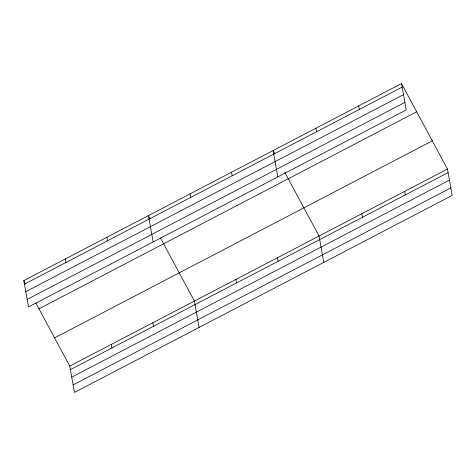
<?xml version="1.0" encoding="UTF-8"?>
<svg xmlns="http://www.w3.org/2000/svg" width="476" height="476" viewBox="0 0 476 476"><rect width="100%" height="100%" fill="white"/><g stroke="black" fill="none" stroke-linecap="round" stroke-linejoin="round"><path stroke-width="0.71" d="M401.518 83.574L406.254 109.914L28.536 306.949L23.8 280.608L401.518 83.574L447.464 169.051L452.2 195.392L74.482 392.426L69.746 366.086L35.861 303.045M24.437 284.142L402.155 87.108M25.787 291.669L403.505 94.635M27.186 299.422L404.903 102.388M38.961 308.817L416.678 111.783M54.585 337.877L432.297 140.848M69.746 366.086L447.464 169.051M70.383 369.626L448.094 172.592M71.733 377.147L449.451 180.112M73.131 384.9L450.843 187.865M274.819 153.772L273.093 150.565L277.829 176.905M284.809 172.366L319.039 236.048L323.775 262.383M150.172 218.793L148.447 215.586L153.183 241.927M160.507 238.024L194.392 301.064L199.129 327.405M23.8 280.608L25.525 283.815M404.654 191.382L405.29 194.922M358.708 105.904L359.344 109.438M361.843 213.712L362.48 217.252M315.903 128.234L316.534 131.769M277.49 257.718L278.127 261.253M231.544 172.241L232.181 175.775M235.941 279.394L236.578 282.928M189.995 193.91L190.632 197.451M152.844 322.74L153.48 326.274M106.898 237.262L107.534 240.796M111.295 344.416L111.931 347.95M65.349 258.932L65.986 262.472"/></g></svg>
